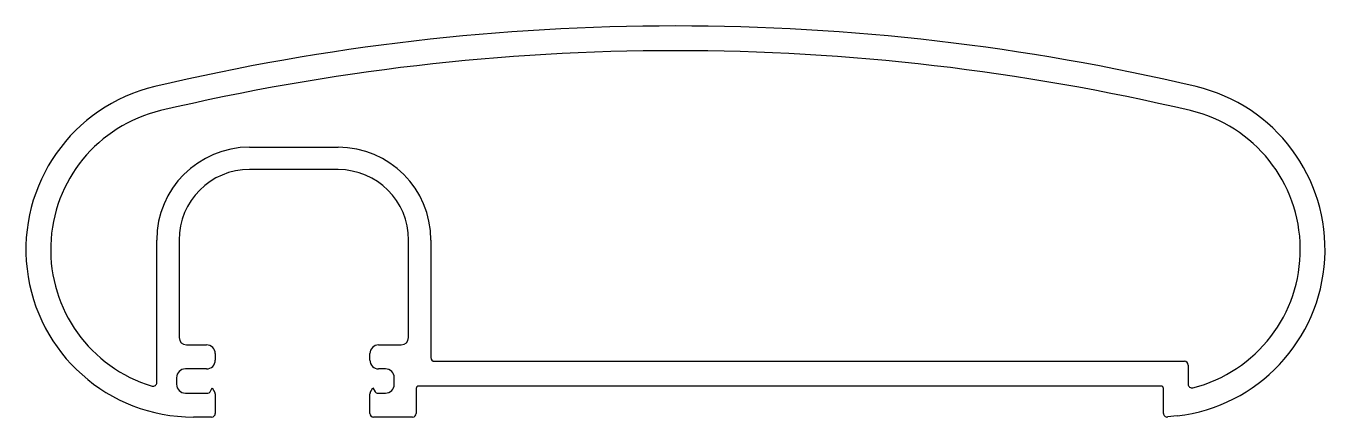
# Model space of a CAD drawing. Header units: inches. Extents: x -69 to 65, y -3 to 37.
import ezdxf

# ---------------------------------------------------------------- set-up
doc = ezdxf.new("R2010")
doc.units = ezdxf.units.IN
doc.header["$MEASUREMENT"] = 0
doc.layers.add('DRAWING', color=4, linetype='Continuous')

msp = doc.modelspace()

# ---------------------------------------------------------------- linework, layer by layer
at = {"layer": 'DRAWING', "color": 7}
for p, q in [((-45.59, 24.98), (-36.5, 24.98)), ((-36.5, 22.69), (-45.59, 22.69)), ((-55.11, 0.83), (-55.11, 15.46)), ((-52.82, 15.46), (-52.82, 5.45)), ((-29.27, 5.45), (-29.27, 15.46)), ((-26.98, 15.46), (-26.98, 9.17)), ((-26.98, 9.17), (-26.98, 9.17)), ((-26.98, 9.17), (-26.98, 3.39)), ((-52.07, 4.7), (-50.01, 4.7)), ((-32.34, 4.7), (-30.02, 4.7)), ((-49.11, 3.8), (-49.11, 3.13)), ((-33.24, 3.13), (-33.24, 3.8)), ((-26.6, 3.01), (50.38, 3.01)), ((-50.01, 2.23), (-52.18, 2.23)), ((-31.64, 2.23), (-32.34, 2.23)), ((50.76, 2.63), (50.76, 0.66)), ((-53.08, 1.33), (-53.08, 0.65)), ((-49.65, -0.13), (-49.42, 0.28)), ((-49.42, 0.28), (-49.15, -0.19)), ((-33.2, -0.19), (-32.93, 0.28)), ((-32.93, 0.28), (-32.7, -0.13)), ((-30.74, 0.65), (-30.74, 1.33)), ((-28.48, 0.22), (-28.48, -2.33)), ((47.97, 0.47), (-28.23, 0.47)), ((48.22, -2.33), (48.22, 0.22)), ((-52.18, -0.25), (-49.87, -0.25)), ((-49.11, -0.32), (-49.11, -2.33)), ((-33.24, -2.33), (-33.24, -0.32)), ((-32.48, -0.25), (-31.64, -0.25)), ((49.63, -2.59), (48.65, -2.7)), ((-49.49, -2.71), (-51.36, -2.71)), ((-28.86, -2.71), (-32.86, -2.71))]:
    msp.add_line(p, q, dxfattribs=at)
for centre, radius, start, end in [((-1.87, -195.26), 232.69, 76.7241, 103.2759), ((-1.87, -195.26), 230.15, 76.7241, 103.2759), ((-51.36, 14.48), 17.19, 103.2759, 270), ((47.62, 14.48), 17.19, 276.7169, 76.7241), ((-51.36, 14.48), 14.65, 103.2759, 253.1475), ((47.62, 14.48), 14.65, 284.3091, 76.7241), ((-45.59, 15.46), 9.53, 90, 180), ((-36.5, 15.46), 9.52, 360, 90), ((-45.59, 15.46), 7.24, 90, 180), ((-36.5, 15.46), 7.23, 360, 90), ((-52.07, 5.45), 0.75, 180, 270), ((-30.02, 5.45), 0.75, 270, 360), ((-50.01, 3.8), 0.9, 360, 90), ((-32.34, 3.8), 0.9, 90, 180), ((-50.01, 3.13), 0.9, 270, 0), ((-32.34, 3.13), 0.9, 180, 270), ((-26.6, 3.39), 0.38, 180, 270), ((50.38, 2.63), 0.381, 0, 90), ((-52.18, 1.33), 0.9, 90, 180), ((-31.64, 1.33), 0.9, 360, 90), ((-55.49, 0.83), 0.38, 253.1475, 0), ((-52.18, 0.65), 0.9, 180, 270), ((-31.64, 0.65), 0.9, 270, 0), ((-28.23, 0.22), 0.25, 90, 180), ((47.97, 0.22), 0.25, 360, 90), ((51.14, 0.66), 0.38, 180, 284.3091), ((-49.87, 0), 0.254, 270, 330), ((-49.37, -0.32), 0.254, 359.9964, 30), ((-32.98, -0.32), 0.254, 150, 180), ((-32.48, 0), 0.254, 210, 270), ((-49.49, -2.33), 0.38, 270, 0), ((-32.86, -2.33), 0.38, 180, 270), ((-28.86, -2.33), 0.381, 270, 0), ((48.6, -2.33), 0.38, 180, 276.7169)]:
    msp.add_arc(centre, radius, start, end, dxfattribs=at)

doc.saveas('drawing.dxf')
